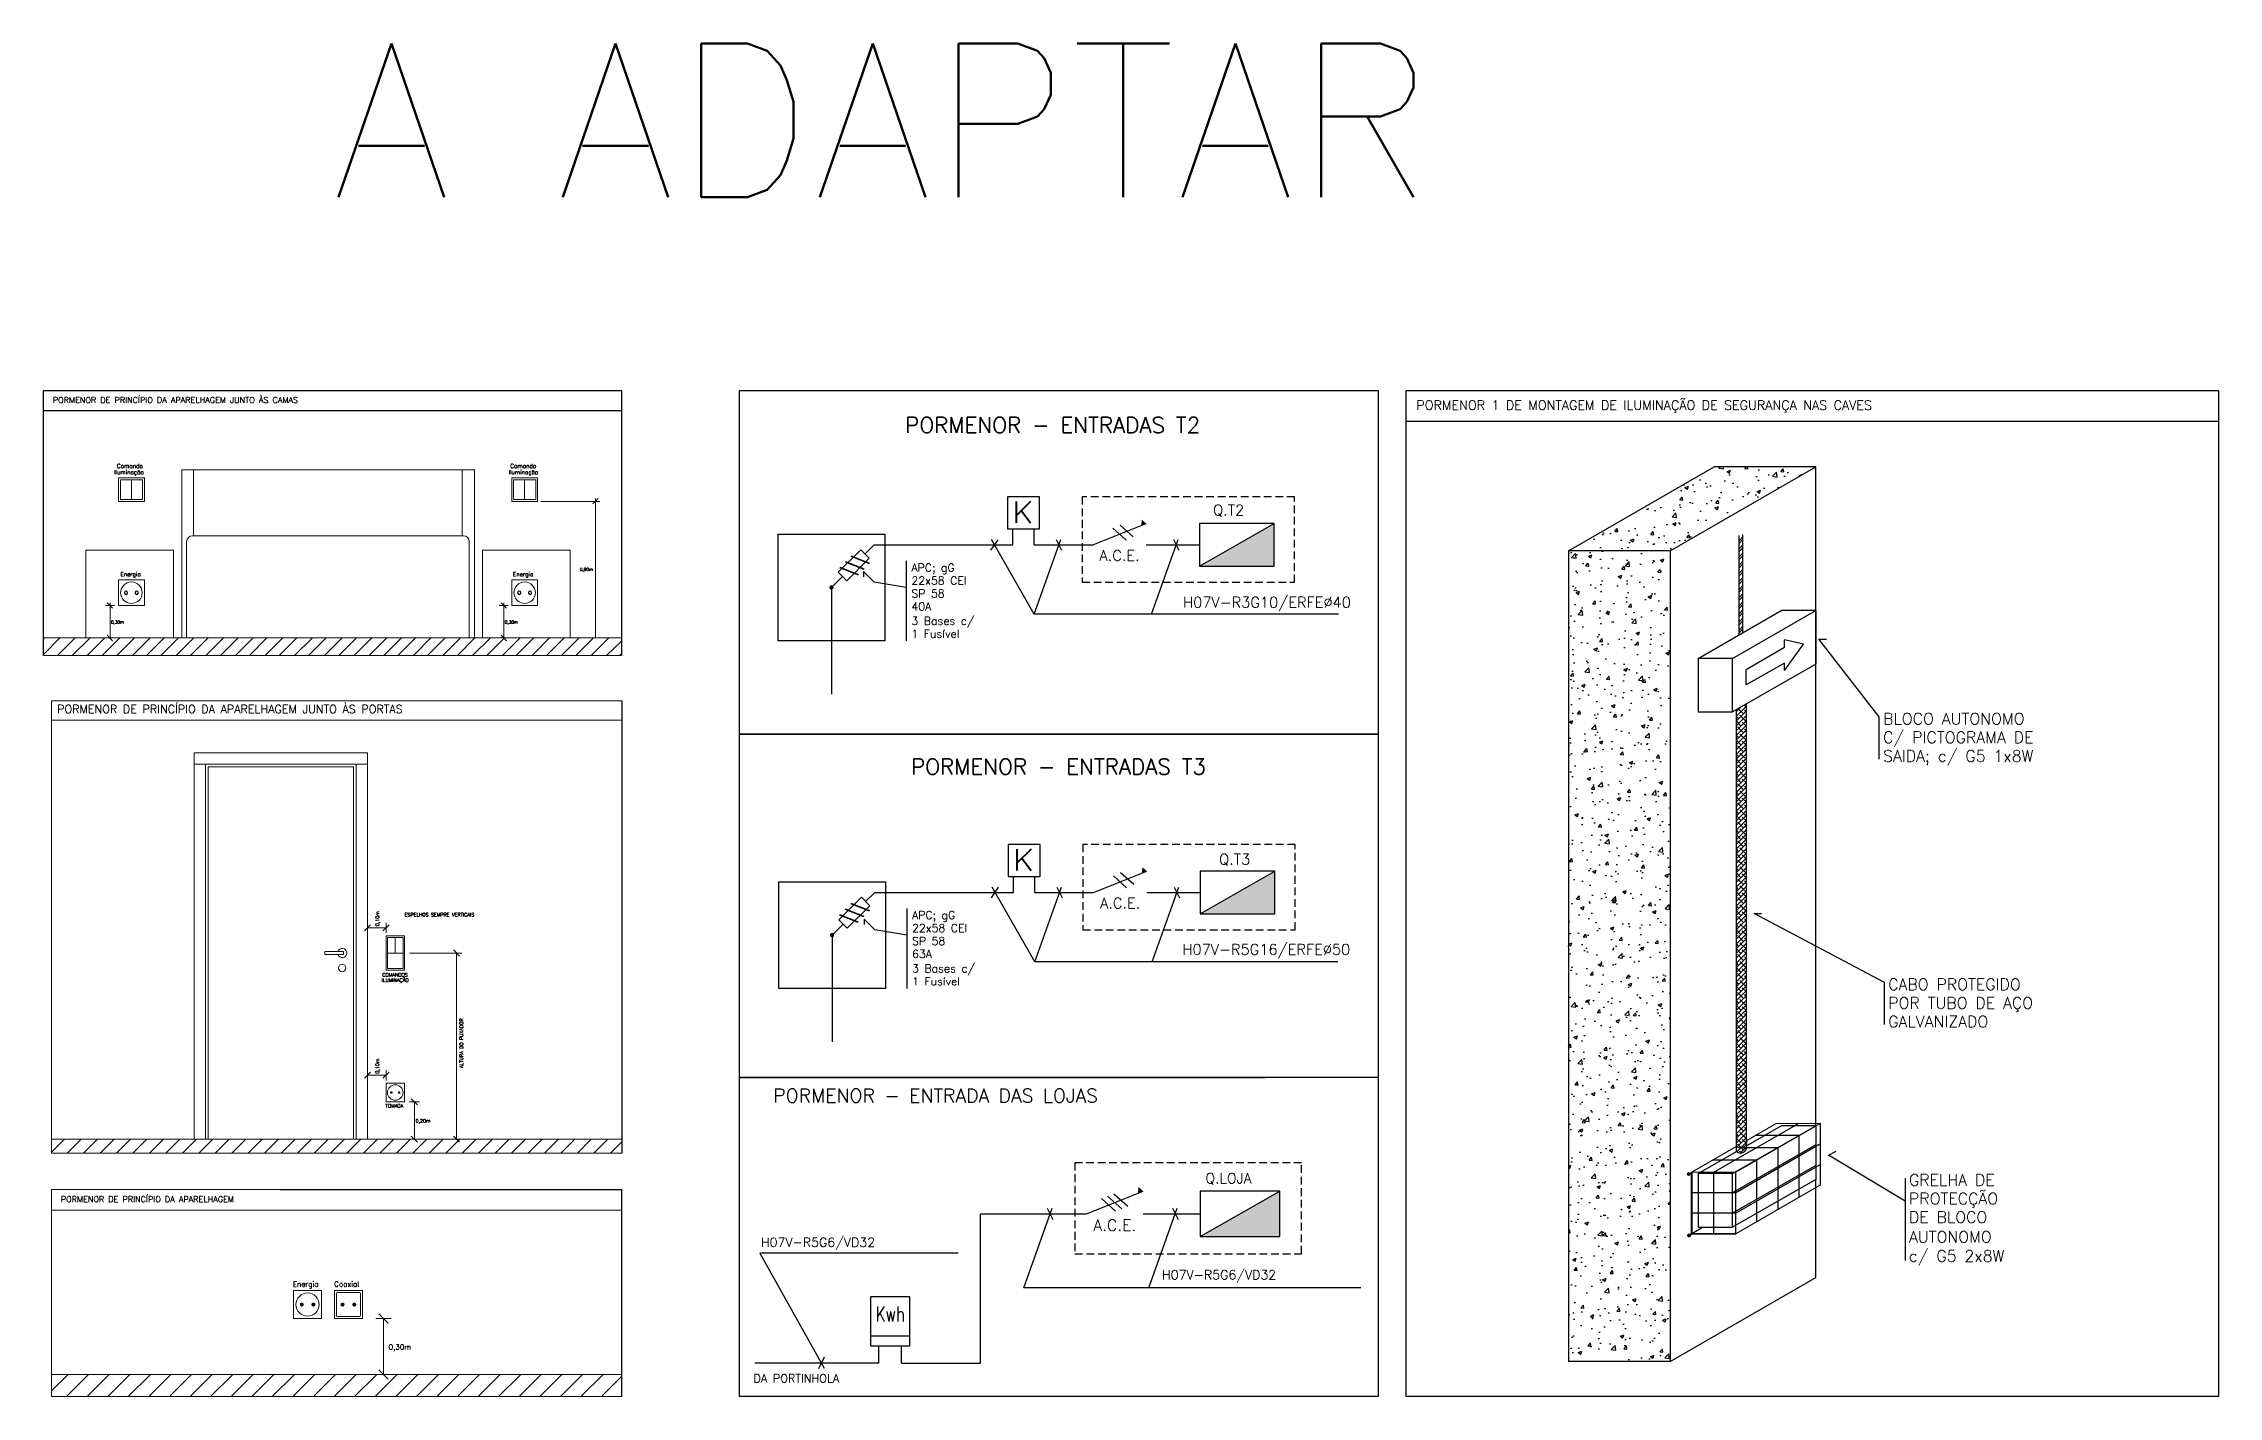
# Model space of a CAD drawing. Header units: millimetres. Extents: x 145 to 60311, y -8355 to 8851.
# Drawn here: x 304.6 to 446, y -135.9 to -47.9 of the extents above; entities that cross this region are included whole.
import ezdxf
from ezdxf.enums import TextEntityAlignment as Align

# ---------------------------------------------------------------- set-up
doc = ezdxf.new("R2010")
doc.units = ezdxf.units.MM
doc.linetypes.add('DASHED', pattern=[0.75, 0.5, -0.25])
for name, color, linetype in [('Esquema', 3, 'Continuous'), ('rita', 7, 'Continuous'), ('ss', 70, 'Continuous'), ('ssl', 150, 'Continuous'), ('t', 7, 'Continuous'), ('tcn', 2, 'Continuous')]:
    doc.layers.add(name, color=color, linetype=linetype)
doc.styles.add('ROMANS', font='romans', dxfattribs={"height": 1.2})
pattern_1 = [(50, (281.1707, -172.4615), (2.339561, -0.204685), [0.244634, -2.69098]), (355, (281.1707, -172.4615), (-0.452578, 2.453493), [0.195708, -2.152783]), (100.451, (281.3656, -172.4786), (1.886992, 2.248796), [0.207907, -2.28698]), (46.1842, (281.1707, -171.809), (3.481117, -0.539895), [0.36695, -4.03647]), (96.6356, (281.4608, -171.854), (3.048675, 3.177366), [0.31186, -3.43047]), (351.184, (281.1707, -171.809), (3.04868, 3.17736), [0.29356, -3.229175]), (21, (281.4968, -171.9722), (1.946993, -1.313263), [0.244634, -2.69098]), (326, (281.4968, -171.9722), (0.793643, 2.365287), [0.195708, -2.152783]), (71.4514, (281.659, -172.0817), (2.74063, 1.05203), [0.207907, -2.28698]), (37.5, (281.1707, -172.4615), (0.039663, 1.0858307), [0, -2.126689, 0, -2.185401, 0, -2.160938]), (7.5, (281.1707, -172.4615), (0.858078, 1.286489), [0, -1.246005, 0, -2.077762, 0, -0.823603]), (327.5, (280.4433, -172.4615), (1.741214, -0.073567), [0, -0.815448, 0, -2.544198, 0, -3.375955]), (317.5, (280.1171, -172.4615), (1.902231, 0.32652), [0, -1.060083, 0, -1.689609, 0, -2.397418])]

# ---------------------------------------------------------------- blocks, each defined once
blk = doc.blocks.new('CC1')
for p, q in [((-10, 20), (10, 20)), ((-10, 0), (-10, 20)), ((5.51, 17.1), (1.27, 12.86)), ((7.1, 15.51), (5.51, 17.1)), ((10, 20), (10, 0)), ((1.27, 12.86), (2.86, 11.27)), ((2.86, 11.27), (7.1, 15.51)), ((8, 11), (6, 13)), ((6, 13), (6, 12)), ((14, 15), (14, 5)), ((14, 10), (8, 11)), ((10, 0), (-10, 0))]:
    blk.add_line(p, q)
at = {"color": 13}
for p, q in [((8, 18), (6.3, 16.3)), ((0, 10), (2, 12))]:
    blk.add_line(p, q, dxfattribs=at)
at = {"color": 13, "const_width": 0.4}
blk.add_lwpolyline([(-0.2, 10, 1), (0.2, 10, 1)], format="xyb", close=True, dxfattribs=at)
at = {"style": 'ROMANS', "width": 0.492188}
blk.add_attdef('FASES', text='', height=3, rotation=45, dxfattribs=at).set_placement((3.52, 11.66), (6.7, 14.84), align=Align.FIT)
at = {"style": 'ROMANS'}
for tag, p in [('APC', (15, 13)), ('T:', (15, 8.14)), ('GI', (15, 10.57)), ('INT-NOM', (15, 5.71))]:
    blk.add_attdef(tag, p, '', height=1.5, dxfattribs=at)
blk = doc.blocks.new('BORDER')
for p, q in [((1, 1), (0, 1)), ((0, 1), (0, 0)), ((1, 0), (1, 1)), ((0, 0), (1, 0))]:
    blk.add_line(p, q)
blk = doc.blocks.new('K002')
at = {"color": 0, "linetype": 'ByBlock'}
for p, q in [((2, 5), (-2, 5)), ((-2, 5), (-2, 0)), ((2, 0), (2, 5)), ((2, 1), (-2, 1)), ((-2, 0), (2, 0))]:
    blk.add_line(p, q, dxfattribs=at)
at = {"color": 0, "linetype": 'ByBlock', "style": 'ROMANS', "width": 0.724138}
blk.add_text('Kwh', height=1.5, dxfattribs=at).set_placement((-1.5, 2.5), (1.5, 2.5), align=Align.FIT)
blk = doc.blocks.new('TTV')
at = {"color": 0, "const_width": 0.25}
for points in [[(-0.875, 0, 1), (-0.625, 0, 1)], [(0.625, 0, 1), (0.875, 0, 1)]]:
    blk.add_lwpolyline(points, format="xyb", close=True, dxfattribs=at)
at = {"color": 0, "lineweight": 0}
blk.add_circle((0, 0), 1.5, dxfattribs=at)

msp = doc.modelspace()

# ---------------------------------------------------------------- hatches: boundary and pattern name
at = {"layer": 'ss'}
h = msp.add_hatch(dxfattribs=at)
h.set_pattern_fill('AR-CONC', color=252, scale=0.012842, style=0)
h.set_pattern_definition(pattern_1)
h.paths.add_polyline_path([(410.37, -80.91), (419.84, -75.45), (413.23, -75.45), (403.77, -80.91)])
h = msp.add_hatch(dxfattribs=at)
h.set_pattern_fill('AR-CONC', color=252, scale=0.012842, style=0)
h.set_pattern_definition(pattern_1)
h.paths.add_polyline_path([(410.37, -80.91), (410.37, -133.63), (403.77, -133.63), (403.77, -80.91)])
at = {"layer": 'ssl'}
h = msp.add_hatch(dxfattribs=at)
h.set_pattern_fill('ANSI32', color=256, scale=0.996516, style=0)
h.set_pattern_definition([(45, (9.27103, -176.1447), (-0.26424125, 0.26424125), []), (45, (9.4472, -176.1447), (-0.26424125, 0.26424125), [])])
h.paths.add_polyline_path([(415.1, -79.92), (414.85, -80.07), (414.85, -86.37), (415.1, -86.22)])
h = msp.add_hatch(dxfattribs=at)
h.set_pattern_fill('ANSI38', color=256, scale=1.743903, style=0)
h.set_pattern_definition([(45, (9.27103, -176.1447), (-0.15414073, 0.15414073), []), (135, (9.27103, -176.1447), (-0.46242218, 0.15414073), [0.54496977, -0.32698186])])
h.paths.add_polyline_path([(415.32, -90.88), (414.67, -91.26), (414.67, -119.64, 0.494704), (415.32, -119.5)])
h.paths.add_polyline_path([(415.34, -119.74), (414.98, -119.74, -0.199079), (414.68, -119.64), (414.67, -119.65), (414.67, -119.98, 0.588972)])

# ---------------------------------------------------------------- linework, layer by layer
at = {"color": 13}
for p, q in [((372.84, -80.53), (376.31, -79.14)), ((358.63, -80.53), (367.64, -80.53)), ((367.64, -80.53), (367.64, -79.49)), ((369.03, -80.53), (369.03, -79.49)), ((369.03, -80.53), (372.84, -80.53)), ((376.31, -80.53), (379.78, -80.53)), ((355.85, -83.31), (355.85, -90.24)), ((372.88, -103.13), (376.35, -101.74)), ((358.67, -103.13), (367.68, -103.13)), ((367.68, -103.13), (367.68, -102.09)), ((369.07, -103.13), (369.07, -102.09)), ((369.07, -103.13), (372.88, -103.13)), ((376.35, -103.13), (379.82, -103.13)), ((355.89, -105.9), (355.89, -112.84)), ((372.42, -124.03), (376.11, -122.56)), ((365.53, -124.03), (372.42, -124.03)), ((365.53, -133.73), (365.53, -124.03)), ((376.11, -124.03), (379.81, -124.03)), ((358.93, -133.73), (358.93, -132.62)), ((360.41, -133.73), (360.41, -132.62)), ((358.93, -133.73), (350.87, -133.73)), ((360.41, -133.73), (365.53, -133.73))]:
    msp.add_line(p, q, dxfattribs=at)
for p, q in [((379.78, -81.92), (384.63, -79.14)), ((374.14, -79.45), (375, -80.22)), ((374.61, -79.24), (375.47, -80)), ((342.22, -90.67), (342.22, -120.08)), ((379.82, -104.52), (384.67, -101.74)), ((374.18, -102.05), (375.04, -102.82)), ((374.64, -101.84), (375.5, -102.6)), ((320.04, -122.44), (342.22, -122.44)), ((342.22, -135.91), (342.22, -122.44)), ((373.8, -122.88), (374.72, -123.7)), ((374.21, -122.72), (375.12, -123.54)), ((379.81, -125.51), (384.99, -122.56)), ((373.4, -123.04), (374.32, -123.86))]:
    msp.add_line(p, q)
at = {"color": 2}
for p, q in [((366.22, -80.88), (366.68, -80.19)), ((369.03, -85.04), (366.25, -80.18)), ((369.03, -85.04), (370.76, -80.18)), ((370.46, -80.18), (370.81, -80.88)), ((376.66, -85.04), (378.39, -80.18)), ((378.09, -80.18), (378.44, -80.88)), ((388.8, -85.04), (369.03, -85.04)), ((366.26, -103.48), (366.72, -102.78)), ((369.07, -107.64), (366.29, -102.78)), ((369.07, -107.64), (370.8, -102.78)), ((370.5, -102.78), (370.85, -103.48)), ((376.7, -107.64), (378.43, -102.78)), ((378.13, -102.78), (378.48, -103.48)), ((388.77, -107.64), (369.07, -107.64)), ((368.35, -128.84), (370.2, -123.67)), ((369.88, -123.67), (370.25, -124.4)), ((376.48, -128.84), (378.33, -123.67)), ((378.02, -123.67), (378.39, -124.4)), ((364.09, -126.58), (351.19, -126.58)), ((351.19, -126.58), (355.37, -134.07)), ((390.27, -128.84), (368.35, -128.84)), ((355.37, -133.36), (355, -134.1))]:
    msp.add_line(p, q, dxfattribs=at)
at = {"ltscale": 1.5}
for p, q in [((349.87, -115.16), (384.04, -115.16)), ((349.87, -135.91), (349.87, -115.16)), ((391.39, -115.16), (391.39, -135.91)), ((391.39, -135.91), (349.87, -135.91))]:
    msp.add_line(p, q, dxfattribs=at)
for points in [[(349.87, -70.5), (391.39, -70.5), (391.39, -92.83), (349.87, -92.83)], [(349.87, -92.83), (391.39, -92.83), (391.39, -115.16), (349.87, -115.16)]]:
    msp.add_lwpolyline(points, close=True, dxfattribs=at)
at = {"color": 2, "linetype": 'DASHED'}
for points in [[(372.15, -77.41), (372.15, -82.96), (385.96, -82.96), (385.96, -77.41)], [(372.19, -100.01), (372.19, -105.56), (385.99, -105.56), (385.99, -100.01)]]:
    msp.add_lwpolyline(points, close=True, dxfattribs=at)
for points in [[(360.71, -85.04), (360.71, -86.77)], [(360.75, -107.64), (360.75, -109.37)]]:
    msp.add_lwpolyline(points)
at = {"color": 70, "linetype": 'DASHED'}
msp.add_lwpolyline([(371.68, -120.71), (371.68, -126.62), (386.41, -126.62), (386.41, -120.71)], close=True, dxfattribs=at)
at = {"color": 0, "const_width": 0.126}
for points in [[(324.01, -129.93, 1), (324.14, -129.93, 1)], [(324.77, -129.93, 1), (324.9, -129.93, 1)]]:
    msp.add_lwpolyline(points, format="xyb", close=True, dxfattribs=at)
at = {"color": 0, "lineweight": 0}
for centre in [(310.35, -83.64), (335.91, -83.64)]:
    msp.add_circle(centre, 0.701, dxfattribs=at)
at = {"color": 0}
for centre, start, end in [((310, -83.64), 0, 180), ((310, -83.64), 180, 0), ((310.7, -83.64), 0, 180), ((310.7, -83.64), 180, 0), ((335.56, -83.64), 0, 180), ((335.56, -83.64), 180, 0), ((336.26, -83.64), 0, 180), ((336.26, -83.64), 180, 0)]:
    msp.add_arc(centre, 0.106, start, end, dxfattribs=at)
at = {"color": 13}
for points in [[(375.99, -79.27), (376.31, -79.14), (376.02, -78.89)], [(376.03, -101.87), (376.35, -101.74), (376.06, -101.49)], [(375.77, -122.69), (376.11, -122.56), (375.81, -122.28)]]:
    msp.add_solid(points, dxfattribs=at)
for points in [[(384.63, -79.14), (384.63, -81.92), (379.78, -81.92)], [(384.67, -101.74), (384.67, -104.52), (379.82, -104.52)], [(384.99, -122.56), (384.99, -125.51), (379.81, -125.51)]]:
    msp.add_solid(points)
at = {"layer": 'rita'}
for p, q in [((304.64, -87.73), (304.64, -70.5)), ((304.64, -70.5), (342.22, -70.5)), ((342.22, -87.73), (342.22, -70.5)), ((304.64, -71.8), (342.22, -71.8))]:
    msp.add_line(p, q, dxfattribs=at)
at = {"layer": 'ss', "color": 0}
for p, q in [((393.2, -72.48), (446.01, -72.48)), ((413.2, -121.32), (418.7, -118.15)), ((420.13, -119.48), (414.63, -122.66)), ((417.38, -119.74), (415.01, -119.74)), ((418.75, -118.94), (415.9, -118.94)), ((417.38, -123.74), (417.38, -119.74)), ((418.75, -122.95), (418.75, -118.94)), ((416, -120.53), (413.15, -120.53)), ((413.2, -125.33), (413.2, -121.32)), ((420.13, -120.82), (414.63, -123.99)), ((416, -124.54), (416, -120.53)), ((414.63, -122.66), (411.77, -122.66)), ((414.63, -123.99), (411.77, -123.99)), ((412.51, -124.9), (411.77, -125.33))]:
    msp.add_line(p, q, dxfattribs=at)
at = {"layer": 'ss', "color": 252}
for p, q in [((403.77, -80.91), (413.23, -75.45)), ((410.37, -80.91), (419.84, -75.45)), ((419.84, -75.45), (413.23, -75.45)), ((419.84, -118.3), (419.84, -75.45)), ((410.37, -80.91), (403.77, -80.91)), ((403.77, -80.91), (403.77, -133.63)), ((410.37, -80.91), (410.37, -133.63)), ((419.84, -128.17), (419.84, -121.79)), ((410.37, -133.63), (419.84, -128.17)), ((410.37, -133.63), (403.77, -133.63))]:
    msp.add_line(p, q, dxfattribs=at)
at = {"layer": 'ss'}
for p, q in [((412.19, -87.91), (417.58, -84.79)), ((414.43, -87.91), (419.83, -84.79)), ((419.83, -84.79), (417.58, -84.79)), ((419.83, -84.79), (419.83, -88.28)), ((417.8, -87.21), (415.3, -88.65)), ((417.8, -87.21), (417.8, -86.71)), ((419.04, -86.99), (417.8, -86.71)), ((417.8, -88.7), (419.04, -86.99)), ((412.19, -87.91), (412.19, -91.39)), ((414.43, -87.91), (412.19, -87.91)), ((414.43, -91.39), (414.43, -87.91)), ((419.83, -88.28), (414.43, -91.39)), ((417.8, -88.21), (415.3, -89.64)), ((415.3, -89.64), (415.3, -88.65)), ((417.8, -88.7), (417.8, -88.21)), ((412.19, -91.39), (414.43, -91.39)), ((414.43, -121.41), (419.83, -118.3)), ((415.33, -119.6), (417.58, -118.3)), ((419.83, -118.3), (417.58, -118.3)), ((419.83, -118.3), (419.83, -121.79)), ((412.19, -121.41), (414.67, -119.98)), ((419.83, -119.55), (414.43, -122.66)), ((411.77, -121.32), (411.77, -125.33)), ((412.19, -121.41), (412.19, -124.9)), ((414.43, -121.41), (412.19, -121.41)), ((419.83, -120.88), (414.43, -123.99)), ((414.43, -124.9), (414.43, -121.41)), ((419.83, -121.79), (414.43, -124.9)), ((412.19, -124.9), (414.43, -124.9))]:
    msp.add_line(p, q, dxfattribs=at)
at = {"layer": 'ss', "color": 2}
for p, q in [((420.04, -86.67), (420.54, -86.67)), ((423.96, -91.72), (420.04, -86.67)), ((423.96, -94.46), (423.96, -91.72)), ((415.82, -104.5), (416.31, -104.5)), ((424.29, -108.98), (415.82, -104.5)), ((424.29, -111.72), (424.29, -108.98)), ((420.66, -120.21), (421.15, -119.96)), ((425.64, -123.2), (420.66, -120.21)), ((425.64, -121.7), (425.64, -123.2)), ((425.64, -123.2), (425.64, -127.07))]:
    msp.add_line(p, q, dxfattribs=at)
at = {"layer": 'ss', "color": 0}
msp.add_lwpolyline([(393.2, -70.5), (446.01, -70.5), (446.01, -135.91), (393.2, -135.91)], close=True, dxfattribs=at)
at = {"layer": 'ss', "color": 0, "const_width": 0.0747}
msp.add_lwpolyline([(414.63, -121.32), (420.13, -118.15), (420.13, -122.15), (414.63, -125.33), (414.63, -121.32), (411.77, -121.32), (414.68, -119.64, 0.688813), (415.35, -119.26), (417.27, -118.15), (420.13, -118.15)], format="xyb", dxfattribs=at)
at = {"layer": 'ss', "color": 0, "const_width": 0.125}
for points in [[(411.51, -121.44, 1), (411.63, -121.44, 1)], [(411.53, -125.44, 1), (411.66, -125.44, 1)]]:
    msp.add_lwpolyline(points, format="xyb", close=True, dxfattribs=at)
at = {"layer": 'ss', "color": 0}
for points, const_width in [([(411.77, -121.32), (411.51, -121.47)], 0.0747), ([(414.63, -125.33), (411.77, -125.33), (411.77, -121.32)], 0.125), ([(411.77, -125.33), (411.52, -125.47)], 0.125)]:
    msp.add_lwpolyline(points, dxfattribs=dict(at, const_width=const_width))
at = {"layer": 'ss'}
msp.add_lwpolyline([(411.77, -125.33), (414.63, -125.33)], dxfattribs=at)
at = {"layer": 'ss', "color": 0}
msp.add_arc((414.94, -119.67), 0.405, 229.2105, 10.7895, dxfattribs=at)
at = {"layer": 'ssl'}
for p, q in [((414.85, -86.37), (414.85, -79.92)), ((415.1, -86.22), (415.1, -79.85)), ((414.67, -119.98), (414.67, -91.26)), ((415.32, -119.61), (415.32, -90.88))]:
    msp.add_line(p, q, dxfattribs=at)
at = {"layer": 't', "color": 70, "linetype": 'Continuous', "lineweight": 0}
for p, q in [((311.19, -76.17), (309.51, -76.17)), ((309.51, -76.17), (309.51, -77.7)), ((311.07, -76.29), (309.63, -76.29)), ((309.63, -76.29), (309.63, -77.58)), ((310.35, -76.29), (310.35, -77.58)), ((311.07, -77.58), (311.07, -76.29)), ((311.19, -76.93), (311.19, -76.17)), ((335.07, -76.93), (335.07, -76.17)), ((335.07, -76.17), (336.75, -76.17)), ((335.19, -77.58), (335.19, -76.29)), ((335.19, -76.29), (336.63, -76.29)), ((335.91, -76.29), (335.91, -77.58)), ((336.63, -76.29), (336.63, -77.58)), ((336.75, -76.17), (336.75, -77.7)), ((309.51, -77.7), (311.19, -77.7)), ((309.63, -77.58), (311.07, -77.58)), ((309.63, -77.58), (309.63, -77.58)), ((311.07, -77.58), (309.63, -77.58)), ((311.07, -77.58), (311.07, -77.58)), ((311.19, -77.7), (311.19, -76.93)), ((335.07, -77.7), (335.07, -76.93)), ((336.75, -77.7), (335.07, -77.7)), ((336.63, -77.58), (335.19, -77.58)), ((335.19, -77.58), (336.63, -77.58)), ((335.19, -77.58), (335.19, -77.58)), ((336.63, -77.58), (336.63, -77.58)), ((326.9, -105.95), (328.11, -105.95)), ((326.9, -106.56), (326.9, -105.95)), ((328.11, -105.95), (328.11, -108.18)), ((326.9, -108.18), (326.9, -106.56)), ((326.99, -106.05), (328.01, -106.05)), ((326.99, -107.07), (326.99, -106.05)), ((326.99, -108.08), (326.99, -107.07)), ((326.99, -107.07), (328.01, -107.07)), ((328.01, -107.07), (326.99, -107.07)), ((327.5, -106.05), (327.5, -107.07)), ((328.01, -106.05), (328.01, -107.07)), ((328.01, -107.07), (328.01, -108.08)), ((328.11, -108.18), (326.9, -108.18)), ((328.01, -108.08), (326.99, -108.08))]:
    msp.add_line(p, q, dxfattribs=at)
at = {"layer": 't', "color": 252, "linetype": 'Continuous', "lineweight": 0}
for p, q in [((313.62, -86.58), (313.62, -75.64)), ((313.62, -75.64), (332.64, -75.64)), ((314.39, -75.64), (314.39, -79.93)), ((331.85, -75.64), (331.85, -79.93)), ((332.64, -75.64), (332.64, -86.58)), ((313.94, -86.58), (313.94, -80.31)), ((314.32, -79.93), (331.93, -79.93)), ((332.31, -80.31), (332.31, -86.58)), ((313.09, -80.88), (307.39, -80.88)), ((307.39, -80.88), (307.39, -86.58)), ((313.09, -86.58), (313.09, -80.88)), ((333.16, -80.88), (338.87, -80.88)), ((333.16, -86.58), (333.16, -80.88)), ((338.87, -80.88), (338.87, -86.58)), ((304.64, -86.58), (342.22, -86.58)), ((304.64, -87.65), (305.7, -86.58)), ((304.64, -86.66), (304.71, -86.58)), ((305.54, -87.73), (306.69, -86.58)), ((306.51, -87.73), (307.66, -86.58)), ((307.47, -87.73), (308.62, -86.58)), ((308.44, -87.73), (309.59, -86.58)), ((309.4, -87.73), (310.55, -86.58)), ((310.41, -87.73), (311.56, -86.58)), ((311.33, -87.73), (312.48, -86.58)), ((312.27, -87.73), (313.42, -86.58)), ((313.25, -87.73), (314.4, -86.58)), ((314.19, -87.73), (315.34, -86.58)), ((315.18, -87.73), (316.33, -86.58)), ((316.13, -87.73), (317.28, -86.58)), ((317.11, -87.73), (318.26, -86.58)), ((318.02, -87.73), (319.16, -86.58)), ((319.04, -87.73), (320.19, -86.58)), ((319.96, -87.73), (321.11, -86.58)), ((320.96, -87.73), (322.11, -86.58)), ((321.85, -87.73), (323, -86.58)), ((322.89, -87.73), (324.04, -86.58)), ((323.84, -87.73), (324.99, -86.58)), ((324.82, -87.73), (325.97, -86.58)), ((325.81, -87.73), (326.96, -86.58)), ((326.75, -87.73), (327.9, -86.58)), ((327.66, -87.73), (328.81, -86.58)), ((328.68, -87.73), (329.82, -86.58)), ((329.6, -87.73), (330.75, -86.58)), ((330.6, -87.73), (331.75, -86.58)), ((331.54, -87.73), (332.68, -86.58)), ((332.53, -87.73), (333.68, -86.58)), ((333.46, -87.73), (334.61, -86.58)), ((334.46, -87.73), (335.61, -86.58)), ((335.36, -87.73), (336.51, -86.58)), ((336.39, -87.73), (337.53, -86.58)), ((337.33, -87.73), (338.48, -86.58)), ((338.31, -87.73), (339.46, -86.58)), ((339.24, -87.73), (340.39, -86.58)), ((340.24, -87.73), (341.39, -86.58)), ((341.24, -87.73), (342.22, -86.76)), ((342.08, -87.73), (342.22, -87.59)), ((314.43, -94.06), (325.69, -94.06)), ((314.43, -119.17), (314.43, -94.06)), ((314.43, -119.17), (314.43, -94.06)), ((314.43, -94.06), (325.69, -94.06)), ((325.69, -94.06), (325.69, -119.17)), ((325.69, -119.17), (325.69, -94.06)), ((314.43, -94.78), (325.69, -94.78)), ((315.16, -119.17), (315.16, -94.78)), ((315.34, -119.17), (315.34, -94.96)), ((315.34, -94.96), (324.78, -94.96)), ((324.78, -119.17), (324.78, -94.96)), ((324.96, -119.17), (324.96, -94.78)), ((322.93, -107.16), (322.93, -106.98)), ((324.14, -106.98), (322.93, -106.98)), ((324.14, -107.16), (322.93, -107.16)), ((324.14, -107.16), (324.14, -106.98)), ((305.16, -120.02), (306.01, -119.17)), ((305.16, -119.17), (342.22, -119.17)), ((306.18, -120.08), (307.08, -119.17)), ((307.24, -120.08), (308.15, -119.17)), ((308.31, -120.08), (309.22, -119.17)), ((309.38, -120.08), (310.29, -119.17)), ((310.45, -120.08), (311.36, -119.17)), ((311.52, -120.08), (312.43, -119.17)), ((312.59, -120.08), (313.5, -119.17)), ((313.66, -120.08), (314.57, -119.17)), ((314.73, -120.08), (315.64, -119.17)), ((315.8, -120.08), (316.71, -119.17)), ((316.87, -120.08), (317.78, -119.17)), ((317.94, -120.08), (318.85, -119.17)), ((319.01, -120.08), (319.92, -119.17)), ((320.08, -120.08), (320.99, -119.17)), ((321.15, -120.08), (322.06, -119.17)), ((322.22, -120.08), (323.13, -119.17)), ((323.29, -120.08), (324.2, -119.17)), ((324.36, -120.08), (325.27, -119.17)), ((325.43, -120.08), (326.34, -119.17)), ((326.5, -120.08), (327.41, -119.17)), ((327.57, -120.08), (328.48, -119.17)), ((328.64, -120.08), (329.55, -119.17)), ((329.71, -120.08), (330.62, -119.17)), ((330.78, -120.08), (331.69, -119.17)), ((331.85, -120.08), (332.76, -119.17)), ((332.92, -120.08), (333.83, -119.17)), ((333.99, -120.08), (334.9, -119.17)), ((335.06, -120.08), (335.97, -119.17)), ((336.13, -120.08), (337.04, -119.17)), ((337.2, -120.08), (338.11, -119.17)), ((338.27, -120.08), (339.18, -119.17)), ((339.34, -120.08), (340.24, -119.17)), ((340.41, -120.08), (341.31, -119.17)), ((341.48, -120.08), (342.22, -119.34)), ((305.16, -135.54), (306.24, -134.47)), ((305.16, -134.47), (342.22, -134.47)), ((306.13, -135.91), (307.57, -134.47)), ((307.47, -135.91), (308.91, -134.47)), ((308.81, -135.91), (310.25, -134.47)), ((310.14, -135.91), (311.59, -134.47)), ((311.48, -135.91), (312.92, -134.47)), ((312.82, -135.91), (314.26, -134.47)), ((314.16, -135.91), (315.6, -134.47)), ((315.49, -135.91), (316.94, -134.47)), ((316.83, -135.91), (318.27, -134.47)), ((318.17, -135.91), (319.61, -134.47)), ((319.5, -135.91), (320.95, -134.47)), ((320.84, -135.91), (322.28, -134.47)), ((322.18, -135.91), (323.62, -134.47)), ((323.52, -135.91), (324.96, -134.47)), ((324.85, -135.91), (326.3, -134.47)), ((326.19, -135.91), (327.63, -134.47)), ((327.53, -135.91), (328.97, -134.47)), ((328.87, -135.91), (330.31, -134.47)), ((330.2, -135.91), (331.64, -134.47)), ((331.54, -135.91), (332.98, -134.47)), ((332.88, -135.91), (334.32, -134.47)), ((334.21, -135.91), (335.66, -134.47)), ((335.55, -135.91), (336.99, -134.47)), ((336.89, -135.91), (338.33, -134.47)), ((338.23, -135.91), (339.67, -134.47)), ((339.56, -135.91), (341.01, -134.47)), ((340.9, -135.91), (342.22, -134.59))]:
    msp.add_line(p, q, dxfattribs=at)
at = {"layer": 't', "color": 2, "linetype": 'Continuous', "lineweight": 0}
for p, q in [((340.8, -77.7), (336.97, -77.7)), ((340.68, -77.52), (340.34, -77.87)), ((340.51, -86.58), (340.51, -77.52)), ((308.67, -84.48), (309.24, -84.48)), ((308.78, -84.3), (309.13, -84.65)), ((308.96, -86.58), (308.96, -84.3)), ((334.26, -84.48), (334.84, -84.48)), ((334.38, -84.3), (334.73, -84.65)), ((334.55, -86.58), (334.55, -84.3)), ((308.67, -86.58), (309.24, -86.58)), ((308.78, -86.41), (309.13, -86.76)), ((334.26, -86.58), (334.84, -86.58)), ((334.38, -86.41), (334.73, -86.76)), ((340.8, -86.58), (340.22, -86.58)), ((325.49, -105.63), (325.89, -105.23)), ((325.69, -105.76), (325.69, -105.1)), ((326.9, -105.43), (325.69, -105.43)), ((326.7, -105.63), (327.1, -105.23)), ((326.9, -105.76), (326.9, -105.1)), ((328.43, -107.07), (331.82, -107.07)), ((331.28, -106.87), (331.68, -107.27)), ((331.48, -119.17), (331.48, -107.07)), ((325.49, -115.21), (325.89, -114.81)), ((325.69, -115.35), (325.69, -114.68)), ((326.9, -115.01), (325.69, -115.01)), ((326.7, -115.21), (327.1, -114.81)), ((326.9, -115.35), (326.9, -114.68)), ((328.41, -116.75), (329.07, -116.75)), ((328.54, -116.55), (328.94, -116.95)), ((328.74, -119.17), (328.74, -116.75)), ((328.41, -119.17), (329.07, -119.17)), ((328.54, -118.97), (328.94, -119.37)), ((331.15, -119.17), (331.82, -119.17)), ((331.28, -118.97), (331.68, -119.37)), ((326.24, -130.84), (327.24, -130.84)), ((326.44, -130.54), (327.04, -131.14)), ((326.74, -134.47), (326.74, -130.84)), ((326.44, -134.17), (327.04, -134.77)), ((326.24, -134.47), (327.24, -134.47))]:
    msp.add_line(p, q, dxfattribs=at)
at = {"layer": 't', "linetype": 'Continuous', "lineweight": 0}
for p, q in [((309.51, -82.8), (309.51, -84.48)), ((311.19, -82.8), (309.51, -82.8)), ((311.19, -82.8), (311.19, -84.48)), ((311.19, -83.64), (311.19, -82.8)), ((335.07, -82.8), (335.07, -84.48)), ((335.07, -83.64), (335.07, -82.8)), ((335.07, -82.8), (336.75, -82.8)), ((336.75, -82.8), (336.75, -84.48)), ((309.51, -84.48), (311.19, -84.48)), ((311.19, -84.48), (311.19, -83.64)), ((335.07, -84.48), (335.07, -83.64)), ((336.75, -84.48), (335.07, -84.48)), ((304.64, -87.73), (342.22, -87.73)), ((325.61, -90.67), (305.16, -90.67)), ((305.16, -90.67), (305.16, -120.08)), ((305.16, -90.67), (342.22, -90.67)), ((325.61, -91.93), (305.16, -91.93)), ((305.16, -91.93), (342.22, -91.93)), ((326.9, -116.14), (326.9, -115.54)), ((326.9, -115.54), (328.11, -115.54)), ((328.11, -115.54), (328.11, -116.75)), ((326.9, -116.75), (326.9, -116.14)), ((328.11, -116.75), (326.9, -116.75)), ((305.16, -120.08), (342.22, -120.08)), ((320.04, -122.44), (305.16, -122.44)), ((305.16, -122.44), (305.16, -135.91)), ((342.22, -123.79), (305.16, -123.79)), ((320.89, -130.84), (320.89, -129.02)), ((320.89, -129.02), (322.71, -129.02)), ((322.71, -129.02), (322.71, -130.84)), ((323.55, -129.02), (325.36, -129.02)), ((323.55, -129.02), (323.55, -130.84)), ((323.55, -129.93), (323.55, -129.02)), ((323.55, -130.84), (323.55, -129.93)), ((323.67, -129.2), (323.67, -130.65)), ((323.73, -129.14), (325.18, -129.14)), ((325.24, -129.2), (325.24, -130.65)), ((325.36, -129.02), (325.36, -130.84)), ((322.71, -130.84), (320.89, -130.84)), ((325.36, -130.84), (323.55, -130.84)), ((325.18, -130.71), (323.73, -130.71)), ((305.16, -135.91), (342.22, -135.91))]:
    msp.add_line(p, q, dxfattribs=at)
at = {"layer": 't', "color": 252, "linetype": 'Continuous', "lineweight": 0}
msp.add_circle((324.05, -108.04), 0.242, dxfattribs=at)
for centre, radius, start, end in [((314.32, -80.31), 0.38, 90, 180), ((331.93, -80.31), 0.38, 0, 90), ((324.05, -107.07), 0.303, 197.4576, 162.5424)]:
    msp.add_arc(centre, radius, start, end, dxfattribs=at)
at = {"layer": 't', "linetype": 'Continuous', "lineweight": 0}
for centre, start, end in [((323.73, -129.2), 90, 180), ((325.18, -129.2), 0, 90), ((323.73, -130.65), 180, 270), ((325.18, -130.65), 270, 0)]:
    msp.add_arc(centre, 0.0616, start, end, dxfattribs=at)
at = {"layer": 'tcn'}
msp.add_lwpolyline([(328.21, -105.73, 0, 0, 0), (328.21, -105.73, 0, 0.227, 0), (328.42, -105.51, 0, 0, 0), (329.04, -104.85, 0, 0, 0)], format="xyseb", dxfattribs=at)

# ---------------------------------------------------------------- block references
for p, xscale, yscale, zscale in [((367.29, -79.49), 2.080286385135181, 2.080286385135181, 2.080286385135131), ((379.78, -81.92), 4.854001565315544, 2.77371518018018, 4.854001565315307), ((367.33, -102.09), 2.080286385135181, 2.080286385135181, 2.080286385135131), ((379.82, -104.52), 4.854001565315177, 2.77371518018018, 4.854001565315307)]:
    msp.add_blockref('BORDER', p, dxfattribs=dict(xscale=xscale, yscale=yscale, zscale=zscale))
ref = msp.add_blockref('CC1', (355.85, -86.77), dxfattribs=dict(xscale=0.3467143975224079, yscale=0.3467143975224996, zscale=0.3467143975225218))
ref.add_attrib('FASES', '\\\\\\', dxfattribs={"height": 1.04, "rotation": 45, "style": 'ROMANS', "width": 0.492188}).set_placement((357.13, -82.73), (358.23, -81.63), align=Align.FIT)
ref.add_attrib('APC', 'APC; gG', (361.05, -82.27), dxfattribs={"height": 0.52, "style": 'ROMANS'})
ref.add_attrib('GI', '22x58 CEI', (361.05, -83.11), dxfattribs={"height": 0.52, "style": 'ROMANS'})
ref.add_attrib('T:', 'SP 58', (361.05, -83.95), dxfattribs={"height": 0.52, "style": 'ROMANS'})
ref.add_attrib('INT-NOM', '40A', (361.05, -84.79), dxfattribs={"height": 0.52, "style": 'ROMANS'})
at = {"xscale": 0.3467143975224079, "yscale": 0.3467143975224996, "zscale": 0.3467143975225218}
msp.add_blockref('CC1', (355.89, -109.37), dxfattribs=at).add_auto_attribs({'FASES': '\\\\\\', 'APC': 'APC; gG', 'GI': '22x58 CEI', 'T:': 'SP 58', 'INT-NOM': '63A'})
at = {"color": 4, "xscale": 5.178508453229941, "yscale": 2.959147687559947, "zscale": 5.178508453229633}
msp.add_blockref('BORDER', (379.81, -125.51), dxfattribs=at)
at = {"color": 7, "xscale": 0.6386969029766406, "yscale": 0.6386969029765571, "zscale": 0.6386969029765152}
msp.add_blockref('K002', (359.67, -132.62), dxfattribs=at)
at = {"layer": 't', "linetype": 'Continuous', "lineweight": 0}
for p, xscale, yscale, zscale in [((327.5, -116.14), 0.3360128546625532, 0.3360128546623813, 0.3360128546624043), ((321.8, -129.93), 0.5040192819911739, 0.5040192819911739, 0.5040192819912004)]:
    msp.add_blockref('TTV', p, dxfattribs=dict(at, xscale=xscale, yscale=yscale, zscale=zscale))

# ---------------------------------------------------------------- texts
at = {"color": 70, "style": 'ROMANS'}
for s, height, p in [('PORMENOR 1 DE MONTAGEM DE ILUMINAÇÃO DE SEGURANÇA NAS CAVES', 0.6061, (393.87, -71.75)), ('PORMENOR DE PRINCÍPIO DA APARELHAGEM JUNTO ÀS PORTAS', 0.531, (305.52, -91.47))]:
    msp.add_text(s, height=height, dxfattribs=at).set_placement(p)
at = {"color": 4, "style": 'ROMANS'}
for s, height, p in [('PORMENOR - ENTRADAS T2', 1.0237, (370.23, -72.74)), ('PORMENOR - ENTRADAS T3', 1.0237, (370.61, -94.95)), ('PORMENOR - ENTRADA DAS LOJAS', 0.8968, (362.62, -116.34))]:
    msp.add_text(s, height=height, dxfattribs=at).set_placement(p, align=Align.MIDDLE)
at = {"style": 'ROMANS', "width": 1.166667}
for p, p2 in [((367.6, -79.1), (368.99, -79.1)), ((367.64, -101.7), (369.02, -101.7))]:
    msp.add_text('K', height=1.39, dxfattribs=at).set_placement(p, p2, align=Align.FIT)
at = {"style": 'ROMANS'}
for s, height, p in [('Q.T2', 0.693, (380.66, -78.61)), ('H07V-R3G10/ERFE%%C40', 0.6934, (378.71, -84.61)), ('3 Bases c/', 0.52, (361.05, -85.73)), ('1 Fusível', 0.52, (361.05, -86.57)), ('Q.T3', 0.693, (381.05, -101.32)), ('H07V-R5G16/ERFE%%C50', 0.6934, (378.67, -107.18)), ('3 Bases c/', 0.52, (361.09, -108.33)), ('1 Fusível', 0.52, (361.09, -109.17))]:
    msp.add_text(s, height=height, dxfattribs=at).set_placement(p)
for height, p in [(0.693, (374.58, -81.22)), (0.693, (374.62, -103.82)), (0.74, (374.27, -124.77))]:
    msp.add_text('A.C.E.', height=height, dxfattribs=at).set_placement(p, align=Align.MIDDLE)
at = {"color": 2, "style": 'ROMANS'}
for s, height, p in [('Q.LOJA', 0.666, (380.16, -122.05)), ('H07V-R5G6/VD32', 0.5992, (351.27, -126.18)), ('H07V-R5G6/VD32', 0.5992, (377.34, -128.29)), ('DA PORTINHOLA', 0.5326, (350.79, -134.99))]:
    msp.add_text(s, height=height, dxfattribs=at).set_placement(p)
at = {"layer": 'Esquema', "color": 5, "linetype": 'Continuous', "insert": (323.39, -47.92), "char_height": 10, "attachment_point": 1, "style": 'ROMANS'}
msp.add_mtext_dynamic_manual_height_columns('{\\C256;A ADAPTAR}', width=95.1986, gutter_width=0.9, heights=[0], dxfattribs=at)
at = {"layer": 'ss', "color": 2, "style": 'ROMANS'}
for s, height, p in [('BLOCO AUTONOMO', 0.7474, (424.21, -92.21)), ('C/ PICTOGRAMA DE', 0.7474, (424.21, -93.42)), ('SAIDA; c/ G5 1x8W', 0.7474, (424.21, -94.63)), ('CABO PROTEGIDO', 0.7474, (424.54, -109.48)), ('POR TUBO DE AÇO', 0.7474, (424.54, -110.69)), ('GALVANIZADO', 0.7474, (424.54, -111.9)), ('GRELHA DE ', 0.747, (425.89, -122.2)), ('PROTECÇÃO', 0.747, (425.89, -123.41)), ('DE BLOCO', 0.747, (425.89, -124.62)), ('AUTONOMO', 0.747, (425.89, -125.9)), ('c/ G5 2x8W', 0.747, (425.88, -127.14))]:
    msp.add_text(s, height=height, dxfattribs=at).set_placement(p)
at = {"layer": 't', "color": 4, "style": 'ROMANS'}
for s, p in [('PORMENOR DE PRINCÍPIO DA APARELHAGEM JUNTO ÀS CAMAS', (305.24, -71.3)), ('PORMENOR DE PRINCÍPIO DA APARELHAGEM ', (305.76, -123.27))]:
    msp.add_text(s, height=0.3834, dxfattribs=at).set_placement(p)
at = {"layer": 'tcn', "style": 'ROMANS'}
for s, height, p in [('Iluminação', 0.269, (309.23, -75.94)), ('Comando', 0.269, (309.41, -75.53)), ('Iluminação', 0.269, (334.87, -75.94)), ('Comando', 0.269, (334.98, -75.53)), ('Energia', 0.269, (309.63, -82.57)), ('Energia', 0.269, (335.15, -82.57)), ('0,90m', 0.197, (339.5, -82.22)), ('0,30m', 0.197, (309.02, -85.65)), ('0,30m', 0.197, (334.62, -85.65)), ('ESPELHOS SEMPRE VERTICAIS', 0.2269, (328.11, -104.69)), ('ILUMINAÇÃO', 0.227, (326.62, -108.95)), ('COMANDOS', 0.227, (326.66, -108.6)), ('TOMADA', 0.227, (326.86, -117.12)), ('0,20m', 0.227, (328.82, -118.1)), ('Energia', 0.34, (320.84, -128.77)), ('Coaxial', 0.34, (323.53, -128.77)), ('0,30m', 0.34, (327.07, -132.86))]:
    msp.add_text(s, height=height, dxfattribs=at).set_placement(p)
for s, height, p in [('0,10m', 0.227, (326.45, -105.33)), ('ALTURA DO PUXADOR', 0.2269, (331.91, -114.55)), ('0,10m', 0.227, (326.45, -114.91))]:
    msp.add_text(s, height=height, rotation=90, dxfattribs=at).set_placement(p)

doc.saveas('drawing.dxf')
